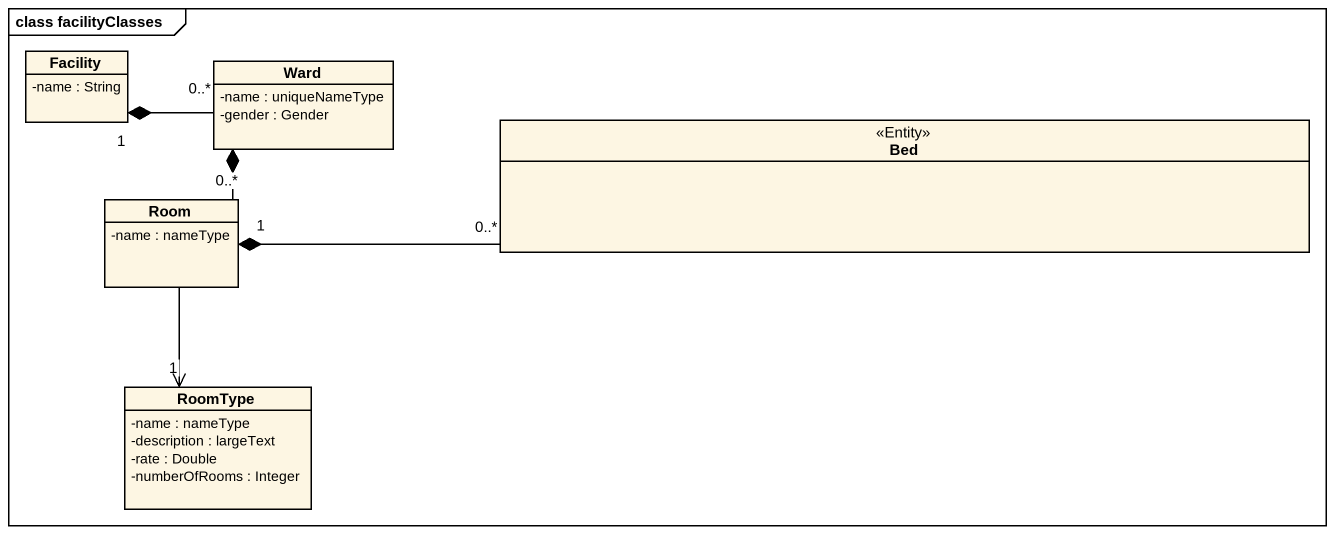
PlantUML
@startuml
mainframe class facilityClasses
hide circle
hide empty members
skinparam classAttributeIconSize 0
class Facility {
  -name : String
}
class Ward {
  -name : uniqueNameType
  -gender : Gender
}
class Bed <<Entity>>
class Room {
  -name : nameType
}
class RoomType {
  -name : nameType
  -description : largeText
  -rate : Double
  -numberOfRooms : Integer
}
Facility "1" *-right- "0..*" Ward
Ward *-- "0..*" Room
Room "1" *-right- "0..*" Bed
Room --> "1" RoomType
@enduml
